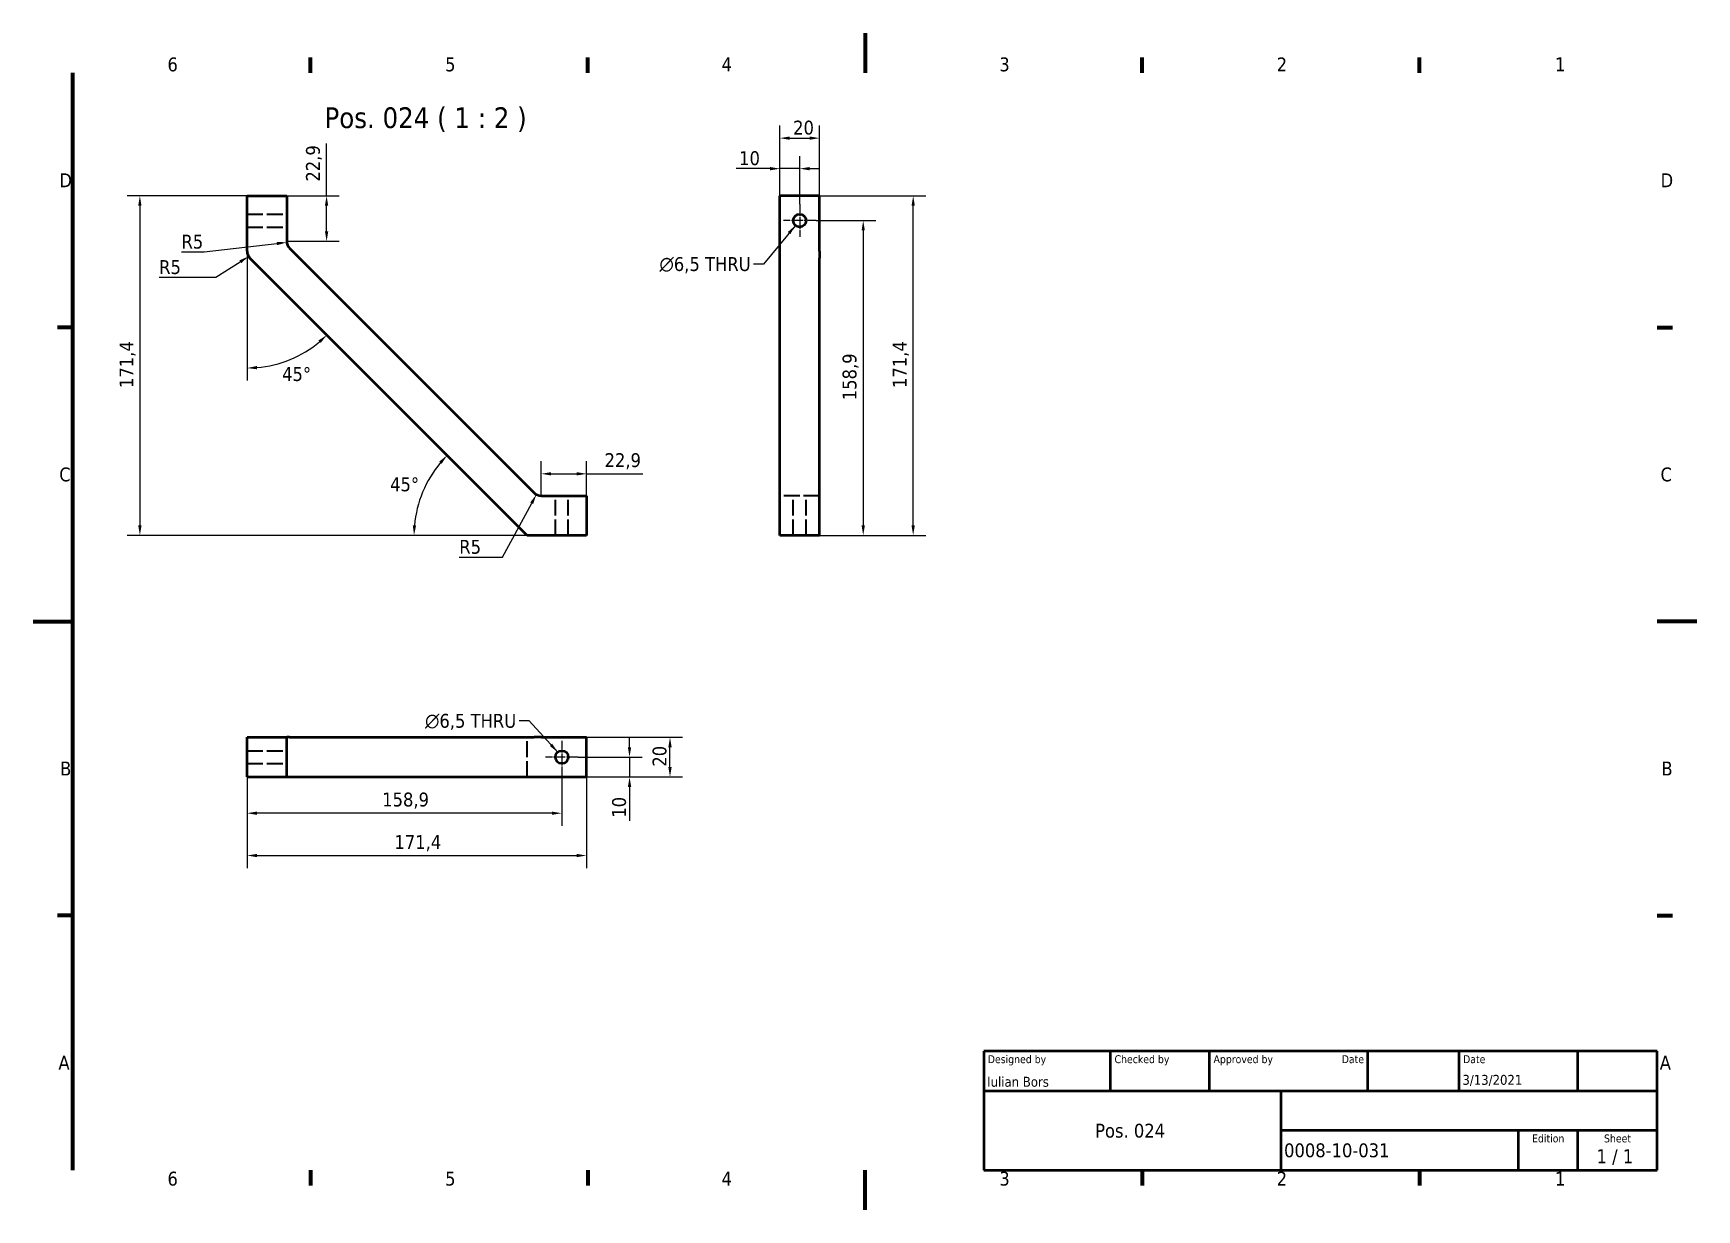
# Model space of a CAD drawing. Header units: millimetres. Extents: x 0 to 840, y 0 to 594.
import ezdxf
from ezdxf.enums import TextEntityAlignment as Align

# ---------------------------------------------------------------- set-up
doc = ezdxf.new("R2010")
doc.units = ezdxf.units.MM
doc.header["$LTSCALE"] = 2
doc.linetypes.add('CHAIN', pattern=[0.3543, 0.2362, -0.0295, 0.0591, -0.0295])
doc.linetypes.add('DASHED', pattern=[0.2068, 0.1655, -0.0413])
for name, color, linetype, lineweight in [('Border (ISO)', 7, 'Continuous', 70), ('Center Mark (ISO)', 7, 'Continuous', 25), ('Dimension (ISO)', 7, 'Continuous', 25), ('Hidden (ISO)', 7, 'DASHED', 35), ('Symbol (ISO)', 7, 'Continuous', 25), ('Title (ISO)', 7, 'Continuous', 50), ('Visible (ISO)', 7, 'Continuous', 50)]:
    doc.layers.add(name, color=color, linetype=linetype, lineweight=lineweight)
doc.styles.add('Note Text (ISO)', font='tahoma.ttf')
doc.styles.add('Text Style39', font='tahoma.ttf')
doc.styles.add('Text Style41', font='tahoma.ttf')
doc.styles.add('Text Style45', font='tahoma.ttf')
doc.dimstyles.new('Default - Method 1b (ISO)', dxfattribs={"dimscale": 2, "dimtxt": 3.5, "dimasz": 2.5, "dimexe": 3.175, "dimexo": 0, "dimgap": 0.762, "dimtad": 1, "dimtoh": 1, "dimrnd": 1e-08, "dimtxsty": 'Note Text (ISO)', "dimcen": 0.09, "dimdle": 10, "dimclrd": 256, "dimclre": 256, "dimclrt": 256, "dimazin": 2, "dimtfac": 1, "dimtmove": 0, "dimatfit": 3, "dimfxl": 0, "dimtolj": 1, "dimlwd": -1, "dimlwe": -1, "dimarcsym": 0})
doc.dimstyles.new('Default - Method 1b (ISO)$7', dxfattribs={"dimscale": 2, "dimtxt": 3.5, "dimasz": 2.5, "dimexe": 3.175, "dimexo": 0, "dimgap": 0.762, "dimtad": 1, "dimtoh": 1, "dimrnd": 1e-08, "dimtxsty": 'Note Text (ISO)', "dimcen": 0.09, "dimdle": 10, "dimclrd": 256, "dimclre": 256, "dimclrt": 256, "dimazin": 2, "dimtfac": 1, "dimtmove": 0, "dimatfit": 3, "dimfxl": 0, "dimtolj": 1, "dimlwd": -1, "dimlwe": -1, "dimarcsym": 0})

# ---------------------------------------------------------------- blocks, each defined once
blk = doc.blocks.new('Borders Default Border')
at = {"layer": 'Border (ISO)'}
for p, q in [((70, 287), (70, 290.9)), ((140, 287), (140, 290.9)), ((280, 287), (280, 290.9)), ((350, 287), (350, 290.9)), ((10, 222.75), (6.1, 222.75)), ((410, 222.75), (413.9, 222.75)), ((10, 74.25), (6.1, 74.25)), ((410, 74.25), (413.9, 74.25)), ((70, 10), (70, 6.1)), ((140, 10), (140, 6.1)), ((280, 10), (280, 6.1)), ((350, 10), (350, 6.1))]:
    blk.add_line(p, q, dxfattribs=at)
at = {"layer": 'Border (ISO)', "flags": 128}
for points in [[(210, 297), (210, 287)], [(10, 10), (10, 287)], [(0, 148.5), (10, 148.5)], [(420, 148.5), (410, 148.5)], [(210, 0), (210, 10)]]:
    blk.add_lwpolyline(points, dxfattribs=at)
at = {"layer": 'Border (ISO)', "char_height": 3.5, "attachment_point": 7, "style": 'Note Text (ISO)'}
for s, insert in [('6', (33.88, 287.33)), ('5', (103.98, 287.33)), ('4', (173.78, 287.4)), ('3', (243.91, 287.33)), ('2', (313.94, 287.4)), ('1', (384.21, 287.4)), ('D', (6.57, 258.13)), ('D', (410.87, 258.13)), ('C', (6.56, 183.81)), ('C', (410.86, 183.81)), ('B', (6.78, 109.63)), ('B', (411.08, 109.63)), ('A', (6.36, 35.38)), ('A', (410.66, 35.38)), ('6', (33.88, 6.03)), ('5', (103.98, 6.03)), ('4', (173.78, 6.1)), ('3', (243.91, 6.03)), ('2', (313.94, 6.1)), ('1', (384.21, 6.1))]:
    blk.add_mtext(s, dxfattribs=dict(at, insert=insert))
blk = doc.blocks.new('*D5')
at = {"layer": 'Defpoints', "color": 0}
for p in [(107.97, 218.52), (279.39, 218.52), (279.39, 178.83)]:
    blk.add_point(p, dxfattribs=at)
at = {"layer": 'Dimension (ISO)'}
for p, q in [((107.97, 218.52), (107.97, 172.48)), ((279.39, 218.52), (279.39, 172.48)), ((112.97, 178.83), (274.39, 178.83))]:
    blk.add_line(p, q, dxfattribs=at)
for points in [[(112.97, 179.67), (112.97, 178), (107.97, 178.83)], [(274.39, 179.67), (274.39, 178), (279.39, 178.83)]]:
    blk.add_solid(points, dxfattribs=at)
at = {"layer": 'Dimension (ISO)', "insert": (182.36, 189.12), "char_height": 7, "attachment_point": 1, "style": 'Note Text (ISO)'}
blk.add_mtext('\\A1;171,4', dxfattribs=at)
blk = doc.blocks.new('*D6')
at = {"layer": 'Defpoints', "color": 0}
for p in [(107.97, 218.52), (266.89, 220.27), (107.97, 200.2)]:
    blk.add_point(p, dxfattribs=at)
at = {"layer": 'Dimension (ISO)'}
for p, q in [((107.97, 218.52), (107.97, 193.85)), ((266.89, 220.27), (266.89, 193.85)), ((261.89, 200.2), (112.97, 200.2))]:
    blk.add_line(p, q, dxfattribs=at)
for points in [[(112.97, 201.03), (112.97, 199.37), (107.97, 200.2)], [(261.89, 201.03), (261.89, 199.37), (266.89, 200.2)]]:
    blk.add_solid(points, dxfattribs=at)
at = {"layer": 'Dimension (ISO)', "insert": (176.19, 210.62), "char_height": 7, "attachment_point": 1, "style": 'Note Text (ISO)'}
blk.add_mtext('\\A1;158,9', dxfattribs=at)
blk = doc.blocks.new('*D7')
at = {"layer": 'Defpoints', "color": 0}
for p in [(275.14, 228.52), (301.1, 228.52), (279.39, 218.52)]:
    blk.add_point(p, dxfattribs=at)
at = {"layer": 'Dimension (ISO)'}
for p, q in [((301.1, 233.52), (301.1, 238.52)), ((275.14, 228.52), (307.45, 228.52)), ((301.1, 228.52), (301.1, 218.52)), ((279.39, 218.52), (307.45, 218.52)), ((301.1, 213.52), (301.1, 196.41))]:
    blk.add_line(p, q, dxfattribs=at)
for points in [[(300.27, 233.52), (301.93, 233.52), (301.1, 228.52)], [(300.27, 213.52), (301.93, 213.52), (301.1, 218.52)]]:
    blk.add_solid(points, dxfattribs=at)
at = {"layer": 'Dimension (ISO)', "insert": (292.29, 197.93), "char_height": 7, "attachment_point": 1, "rotation": 90, "style": 'Note Text (ISO)'}
blk.add_mtext('\\A1;10', dxfattribs=at)
blk = doc.blocks.new('*D8')
at = {"layer": 'Defpoints', "color": 0}
for p in [(279.39, 238.52), (321.53, 238.52), (279.39, 218.52)]:
    blk.add_point(p, dxfattribs=at)
at = {"layer": 'Dimension (ISO)'}
for p, q in [((279.39, 238.52), (327.88, 238.52)), ((321.53, 223.52), (321.53, 233.52)), ((279.39, 218.52), (327.88, 218.52))]:
    blk.add_line(p, q, dxfattribs=at)
for points in [[(320.7, 233.52), (322.37, 233.52), (321.53, 238.52)], [(320.7, 223.52), (322.37, 223.52), (321.53, 218.52)]]:
    blk.add_solid(points, dxfattribs=at)
at = {"layer": 'Dimension (ISO)', "insert": (312.72, 223.71), "char_height": 7, "attachment_point": 1, "rotation": 90, "style": 'Note Text (ISO)'}
blk.add_mtext('\\A1;20', dxfattribs=at)
blk = doc.blocks.new('*D9')
at = {"layer": 'Defpoints', "color": 0}
for p in [(397.02, 511.92), (444.33, 511.92), (397.02, 340.5)]:
    blk.add_point(p, dxfattribs=at)
at = {"layer": 'Dimension (ISO)'}
for p, q in [((397.02, 511.92), (450.68, 511.92)), ((444.33, 345.5), (444.33, 506.92)), ((397.02, 340.5), (450.68, 340.5))]:
    blk.add_line(p, q, dxfattribs=at)
for points in [[(443.49, 506.92), (445.16, 506.92), (444.33, 511.92)], [(443.49, 345.5), (445.16, 345.5), (444.33, 340.5)]]:
    blk.add_solid(points, dxfattribs=at)
at = {"layer": 'Dimension (ISO)', "insert": (434.04, 414.89), "char_height": 7, "attachment_point": 1, "rotation": 90, "style": 'Note Text (ISO)'}
blk.add_mtext('\\A1;171,4', dxfattribs=at)
blk = doc.blocks.new('*D10')
at = {"layer": 'Defpoints', "color": 0}
for p in [(397.02, 541.05), (377.02, 480.46), (397.02, 480.46)]:
    blk.add_point(p, dxfattribs=at)
at = {"layer": 'Dimension (ISO)'}
for p, q in [((377.02, 480.46), (377.02, 547.4)), ((397.02, 480.46), (397.02, 547.4)), ((382.02, 541.05), (392.02, 541.05))]:
    blk.add_line(p, q, dxfattribs=at)
for points in [[(382.02, 541.88), (382.02, 540.22), (377.02, 541.05)], [(392.02, 541.88), (392.02, 540.22), (397.02, 541.05)]]:
    blk.add_solid(points, dxfattribs=at)
at = {"layer": 'Dimension (ISO)', "insert": (383.71, 549.87), "char_height": 7, "attachment_point": 1, "style": 'Note Text (ISO)'}
blk.add_mtext('\\A1;20', dxfattribs=at)
blk = doc.blocks.new('*D11')
at = {"layer": 'Defpoints', "color": 0}
for p in [(395.27, 499.42), (397.02, 340.5), (419.1, 340.5)]:
    blk.add_point(p, dxfattribs=at)
at = {"layer": 'Dimension (ISO)'}
for p, q in [((395.27, 499.42), (425.45, 499.42)), ((419.1, 494.42), (419.1, 345.5)), ((397.02, 340.5), (425.45, 340.5))]:
    blk.add_line(p, q, dxfattribs=at)
for points in [[(418.27, 494.42), (419.94, 494.42), (419.1, 499.42)], [(418.27, 345.5), (419.94, 345.5), (419.1, 340.5)]]:
    blk.add_solid(points, dxfattribs=at)
at = {"layer": 'Dimension (ISO)', "insert": (408.68, 408.72), "char_height": 7, "attachment_point": 1, "rotation": 90, "style": 'Note Text (ISO)'}
blk.add_mtext('\\A1;158,9', dxfattribs=at)
blk = doc.blocks.new('*D12')
at = {"layer": 'Defpoints', "color": 0}
for p in [(377.02, 525.64), (377.02, 511.92), (387.02, 507.67)]:
    blk.add_point(p, dxfattribs=at)
at = {"layer": 'Dimension (ISO)'}
for p, q in [((377.02, 511.92), (377.02, 531.99)), ((387.02, 507.67), (387.02, 531.99)), ((372.02, 525.64), (354.92, 525.64)), ((387.02, 525.64), (377.02, 525.64)), ((392.02, 525.64), (397.02, 525.64))]:
    blk.add_line(p, q, dxfattribs=at)
for points in [[(372.02, 526.48), (372.02, 524.81), (377.02, 525.64)], [(392.02, 526.48), (392.02, 524.81), (387.02, 525.64)]]:
    blk.add_solid(points, dxfattribs=at)
at = {"layer": 'Dimension (ISO)', "insert": (356.44, 534.45), "char_height": 7, "attachment_point": 1, "style": 'Note Text (ISO)'}
blk.add_mtext('\\A1;10', dxfattribs=at)
blk = doc.blocks.new('*D13')
at = {"layer": 'Defpoints', "color": 0}
for p in [(107.97, 511.92), (53.83, 340.5), (249.39, 340.5)]:
    blk.add_point(p, dxfattribs=at)
at = {"layer": 'Dimension (ISO)'}
for p, q in [((107.97, 511.92), (47.48, 511.92)), ((53.83, 506.92), (53.83, 345.5)), ((249.39, 340.5), (47.48, 340.5))]:
    blk.add_line(p, q, dxfattribs=at)
for points in [[(53, 506.92), (54.67, 506.92), (53.83, 511.92)], [(53, 345.5), (54.67, 345.5), (53.83, 340.5)]]:
    blk.add_solid(points, dxfattribs=at)
at = {"layer": 'Dimension (ISO)', "insert": (43.55, 414.89), "char_height": 7, "attachment_point": 1, "rotation": 90, "style": 'Note Text (ISO)'}
blk.add_mtext('\\A1;171,4', dxfattribs=at)
blk = doc.blocks.new('*D14')
at = {"layer": 'Defpoints', "color": 0}
for p in [(108.75, 481.31), (112.97, 483.99)]:
    blk.add_point(p, dxfattribs=at)
at = {"layer": 'Dimension (ISO)'}
for p, q in [((63.58, 470.78), (92.16, 470.78)), ((92.16, 470.78), (104.53, 478.63))]:
    blk.add_line(p, q, dxfattribs=at)
blk.add_solid([(104.08, 479.34), (104.98, 477.93), (108.75, 481.31)], dxfattribs=at)
at = {"layer": 'Dimension (ISO)', "insert": (63.58, 479.45), "char_height": 7, "attachment_point": 1, "style": 'Note Text (ISO)'}
blk.add_mtext('\\A1;R5', dxfattribs=at)
blk = doc.blocks.new('*D15')
at = {"layer": 'Defpoints', "color": 0}
for p in [(107.97, 481.92), (107.97, 481.9), (122.71, 426.9), (249.39, 340.5)]:
    blk.add_point(p, dxfattribs=at)
at = {"layer": 'Dimension (ISO)'}
blk.add_line((107.97, 481.9), (107.97, 418.61), dxfattribs=at)
blk.add_arc((107.97, 481.92), 56.96, 275.03074, 309.96926, dxfattribs=at)
for points in [[(144, 438.88), (145.13, 437.65), (148.25, 441.64)], [(113, 424.34), (112.93, 426.01), (107.97, 424.96)]]:
    blk.add_solid(points, dxfattribs=at)
at = {"layer": 'Dimension (ISO)', "insert": (125.66, 425.44), "char_height": 7, "attachment_point": 1, "style": 'Note Text (ISO)'}
blk.add_mtext('\\A1;45°', dxfattribs=at)
blk = doc.blocks.new('*D16')
at = {"layer": 'Defpoints', "color": 0}
for p in [(199.92, 369.06), (249.37, 340.5), (249.38, 340.51), (249.39, 340.5)]:
    blk.add_point(p, dxfattribs=at)
at = {"layer": 'Dimension (ISO)'}
blk.add_line((249.37, 340.5), (185.92, 340.5), dxfattribs=at)
blk.add_arc((249.39, 340.5), 57.12, 140.01655, 174.98345, dxfattribs=at)
for points in [[(205.01, 377.77), (206.24, 376.64), (209, 380.89)], [(193.32, 345.46), (191.65, 345.53), (192.27, 340.5)]]:
    blk.add_solid(points, dxfattribs=at)
at = {"layer": 'Dimension (ISO)', "insert": (180.19, 369.76), "char_height": 7, "attachment_point": 1, "style": 'Note Text (ISO)'}
blk.add_mtext('\\A1;45°', dxfattribs=at)
blk = doc.blocks.new('*D17')
at = {"layer": 'Defpoints', "color": 0}
for p in [(279.39, 371.56), (256.46, 360.5), (279.39, 360.5)]:
    blk.add_point(p, dxfattribs=at)
at = {"layer": 'Dimension (ISO)'}
for p, q in [((256.46, 360.5), (256.46, 377.91)), ((261.46, 371.56), (274.39, 371.56)), ((279.39, 360.5), (279.39, 377.91)), ((279.39, 371.56), (307.77, 371.56))]:
    blk.add_line(p, q, dxfattribs=at)
for points in [[(261.46, 372.39), (261.46, 370.73), (256.46, 371.56)], [(274.39, 372.39), (274.39, 370.73), (279.39, 371.56)]]:
    blk.add_solid(points, dxfattribs=at)
at = {"layer": 'Dimension (ISO)', "insert": (288.47, 381.97), "char_height": 7, "attachment_point": 1, "style": 'Note Text (ISO)'}
blk.add_mtext('\\A1;22,9', dxfattribs=at)
blk = doc.blocks.new('*D18')
at = {"layer": 'Defpoints', "color": 0}
for p in [(256.46, 365.5), (254.07, 361.11)]:
    blk.add_point(p, dxfattribs=at)
at = {"layer": 'Dimension (ISO)'}
for p, q in [((236.87, 329.54), (251.68, 356.72)), ((215.12, 329.54), (236.87, 329.54))]:
    blk.add_line(p, q, dxfattribs=at)
blk.add_solid([(250.95, 357.12), (252.41, 356.32), (254.07, 361.11)], dxfattribs=at)
at = {"layer": 'Dimension (ISO)', "insert": (215.12, 338.21), "char_height": 7, "attachment_point": 1, "style": 'Note Text (ISO)'}
blk.add_mtext('\\A1;R5', dxfattribs=at)
blk = doc.blocks.new('*D19')
at = {"layer": 'Defpoints', "color": 0}
for p in [(128, 488.42), (132.97, 488.99)]:
    blk.add_point(p, dxfattribs=at)
at = {"layer": 'Dimension (ISO)'}
for p, q in [((86.38, 483.62), (123.04, 487.85)), ((74.84, 483.62), (86.38, 483.62))]:
    blk.add_line(p, q, dxfattribs=at)
blk.add_solid([(122.94, 488.68), (123.13, 487.02), (128, 488.42)], dxfattribs=at)
at = {"layer": 'Dimension (ISO)', "insert": (74.84, 492.29), "char_height": 7, "attachment_point": 1, "style": 'Note Text (ISO)'}
blk.add_mtext('\\A1;R5', dxfattribs=at)
blk = doc.blocks.new('*D20')
at = {"layer": 'Defpoints', "color": 0}
for p in [(127.97, 511.92), (127.97, 488.99), (148.13, 488.99)]:
    blk.add_point(p, dxfattribs=at)
at = {"layer": 'Dimension (ISO)'}
for p, q in [((148.13, 511.92), (148.13, 538.4)), ((127.97, 511.92), (154.48, 511.92)), ((148.13, 493.99), (148.13, 506.92)), ((127.97, 488.99), (154.48, 488.99))]:
    blk.add_line(p, q, dxfattribs=at)
for points in [[(147.29, 506.92), (148.96, 506.92), (148.13, 511.92)], [(147.29, 493.99), (148.96, 493.99), (148.13, 488.99)]]:
    blk.add_solid(points, dxfattribs=at)
at = {"layer": 'Dimension (ISO)', "insert": (137.72, 519.11), "char_height": 7, "attachment_point": 1, "rotation": 90, "style": 'Note Text (ISO)'}
blk.add_mtext('\\A1;22,9', dxfattribs=at)
blk = doc.blocks.new('Title Blocks I.A.B')
at = {"layer": 'Title (ISO)'}
for p, q in [((270.07, 130), (100.07, 130)), ((100.07, 130), (100.07, 100)), ((132.07, 120), (132.07, 130)), ((157.07, 120), (157.07, 130)), ((197.07, 120), (197.07, 130)), ((220.07, 120), (220.07, 130)), ((250.07, 120), (250.07, 130)), ((270.07, 100), (270.07, 130)), ((100.07, 120), (270.07, 120)), ((175.07, 120), (175.07, 100)), ((270.07, 110), (175.07, 110)), ((235.07, 100), (235.07, 110)), ((250.07, 100), (250.07, 110)), ((100.07, 100), (270.07, 100))]:
    blk.add_line(p, q, dxfattribs=at)
at = {"layer": 'Title (ISO)', "style": 'Text Style41'}
for s, p in [('Designed by', (101.07, 129)), ('Checked by', (133.07, 129)), ('Approved by', (158.07, 129)), ('Date', (221.07, 129))]:
    blk.add_text(s, height=2, dxfattribs=at).set_placement(p, align=Align.TOP_LEFT)
blk.add_text('Date', height=2, dxfattribs=at).set_placement((196.07, 129), align=Align.TOP_RIGHT)
for s, p in [('Edition', (242.57, 109)), ('Sheet', (260.07, 109))]:
    blk.add_text(s, height=2, dxfattribs=at).set_placement(p, align=Align.TOP_CENTER)
at = {"layer": 'Title (ISO)', "style": 'Note Text (ISO)'}
blk.add_text('1 / 1 ', height=3.5, dxfattribs=at).set_placement((260.07, 103.5), align=Align.MIDDLE_CENTER)
at = {"layer": 'Title (ISO)'}
for tag, p, height, style in [('AUTHOR_001', (100.92, 121.05), 2.5, 'Text Style39'), ('CREATION_DATE_001', (220.91, 121.54), 2.5, 'Text Style39'), ('COMPANY_001', (128.17, 108.21), 3.5, 'Note Text (ISO)'), ('PART_NUMBER_001', (175.88, 103.25), 3.5, 'Note Text (ISO)')]:
    blk.add_attdef(tag, p, '', height=height, dxfattribs=dict(at, style=style))
at = {"layer": 'Title (ISO)', "style": 'Text Style39'}
for tag, p in [('CHECKED_BY', (133.07, 121)), ('ENG_APPROVED_BY', (158.07, 121))]:
    blk.add_attdef(tag, text='', height=2.5, dxfattribs=at).set_placement(p, align=Align.BOTTOM_LEFT)
blk.add_attdef('ENG_APPROVAL_DATE', text='', height=2.5, dxfattribs=at).set_placement((196.07, 121), align=Align.BOTTOM_RIGHT)
at = {"layer": 'Title (ISO)', "style": 'Note Text (ISO)'}
for tag, p in [('TITLE', (222.57, 115)), ('REVISION_NUMBER', (242.57, 103.5))]:
    blk.add_attdef(tag, text='', height=3.5, dxfattribs=at).set_placement(p, align=Align.MIDDLE_CENTER)

msp = doc.modelspace()

# ---------------------------------------------------------------- linework, layer by layer
at = {"layer": 'Center Mark (ISO)', "linetype": 'CHAIN', "ltscale": 9.167361}
for p, q in [((387.0242, 507.672), (387.0242, 491.172)), ((395.2742, 499.422), (378.7742, 499.422)), ((266.8929, 236.7679), (266.8929, 220.2679)), ((275.1429, 228.5179), (258.6429, 228.5179))]:
    msp.add_line(p, q, dxfattribs=at)
at = {"layer": 'Hidden (ISO)', "ltscale": 24.17795}
for p, q in [((107.9715, 502.672), (127.9715, 502.672)), ((107.9715, 496.172), (127.9715, 496.172)), ((263.6429, 340.5006), (263.6429, 360.5006)), ((270.1429, 340.5006), (270.1429, 360.5006)), ((397.0242, 360.5006), (377.0242, 360.5006)), ((383.7742, 340.5006), (383.7742, 360.5006)), ((390.2742, 340.5006), (390.2742, 360.5006)), ((249.3929, 218.5179), (249.3929, 238.5179)), ((107.9715, 231.7679), (127.9715, 231.7679)), ((107.9715, 225.2679), (127.9715, 225.2679))]:
    msp.add_line(p, q, dxfattribs=at)
at = {"layer": 'Visible (ISO)'}
for p, q in [((107.9715, 511.922), (127.9715, 511.922)), ((107.9715, 483.9931), (107.9715, 511.922)), ((127.9715, 511.922), (127.9715, 488.9931)), ((397.0242, 511.922), (377.0242, 511.922)), ((377.0242, 483.9931), (377.0242, 511.922)), ((397.0242, 483.9931), (397.0242, 511.922)), ((249.3929, 340.5006), (109.436, 480.4575)), ((129.436, 485.4575), (252.9284, 361.9651)), ((377.0242, 480.4575), (377.0242, 483.9931)), ((377.0242, 340.5006), (377.0242, 480.4575)), ((397.0242, 483.9931), (397.0242, 480.4575)), ((397.0242, 340.5006), (397.0242, 480.4575)), ((256.464, 360.5006), (279.3929, 360.5006)), ((279.3929, 360.5006), (279.3929, 340.5006)), ((279.3929, 340.5006), (249.3929, 340.5006)), ((397.0242, 340.5006), (377.0242, 340.5006)), ((107.9715, 238.5179), (127.9715, 238.5179)), ((107.9715, 218.5179), (107.9715, 238.5179)), ((129.436, 238.5179), (127.9715, 238.5179)), ((127.9715, 218.5179), (127.9715, 238.5179)), ((129.436, 238.5179), (252.9284, 238.5179)), ((256.464, 238.5179), (252.9284, 238.5179)), ((256.464, 238.5179), (279.3929, 238.5179)), ((279.3929, 218.5179), (279.3929, 238.5179)), ((107.9715, 218.5179), (127.9715, 218.5179)), ((127.9715, 218.5179), (129.436, 218.5179)), ((129.436, 218.5179), (252.9284, 218.5179)), ((252.9284, 218.5179), (256.464, 218.5179)), ((256.464, 218.5179), (279.3929, 218.5179))]:
    msp.add_line(p, q, dxfattribs=at)
for centre in [(387.0242, 499.422), (266.8929, 228.5179)]:
    msp.add_circle(centre, 3.25, dxfattribs=at)
for centre, start, end in [((132.9715, 488.9931), 180, 225), ((112.9715, 483.9931), 180, 225), ((256.464, 365.5006), 225, 270)]:
    msp.add_arc(centre, 5, start, end, dxfattribs=at)

# ---------------------------------------------------------------- block references
at = {"xscale": 2, "yscale": 2, "zscale": 2}
msp.add_blockref('Borders Default Border', (0, 0), dxfattribs=at)
msp.add_blockref('Title Blocks I.A.B', (279.8572, -180), dxfattribs=at).add_auto_attribs({'PART_NUMBER_001': '0008-10-031', 'COMPANY_001': 'Pos. 024', 'AUTHOR_001': 'Iulian Bors', 'CREATION_DATE_001': '3/13/2021'})

# ---------------------------------------------------------------- texts
at = {"layer": 'Symbol (ISO)', "insert": (147.0673, 544.2315), "char_height": 10.48, "attachment_point": 7, "style": 'Text Style45'}
msp.add_mtext('Pos. 024 ( 1 : 2 )', dxfattribs=at)
at = {"layer": 'Symbol (ISO)', "char_height": 7, "width": 49.168528, "attachment_point": 3, "line_spacing_factor": 0.6125, "style": 'Note Text (ISO)'}
for insert in [(362.2554, 480.98), (243.8792, 250.3575)]:
    msp.add_mtext('\\fAIGDT|b0|i0;\\H7.0000;n\\fTahoma|b0|i0;\\H7.0000;6,5 THRU', dxfattribs=dict(at, insert=insert))

# ---------------------------------------------------------------- dimensions: what is measured, and where the dimension line sits
at = {"layer": 'Dimension (ISO)'}
for base, p1, p2, override, picture, middle in [((397.0242, 541.0516), (377.0242, 480.4575), (397.0242, 480.4575), {"dimgap": 0.762, "dimtoh": 0, "dimdec": 2, "dimtol": 0, "dimlim": 0, "dimtp": 0, "dimtm": 0, "dimtdec": 2, "dimtofl": 0, "dimatfit": 1}, '*D10', (388.5192, 541.0516)), ((279.3929, 178.833), (107.9715, 218.5179), (279.3929, 218.5179), {"dimgap": 0.762, "dimtoh": 0, "dimdec": 1, "dimtol": 0, "dimlim": 0, "dimtp": 0, "dimtm": 0, "dimtdec": 2, "dimtofl": 0, "dimatfit": 1}, '*D5', (193.6822, 178.833))]:
    dim = msp.add_linear_dim(base=base, p1=p1, p2=p2, dimstyle='Default - Method 1b (ISO)', override=override, dxfattribs=at)
    dim.commit()
    dim.dimension.update_dxf_attribs({"geometry": picture, "text_midpoint": middle, "dimtype": 160})
for base, p1, p2, angle, override, picture, middle in [((148.128, 488.9931), (127.9715, 511.922), (127.9715, 488.9931), 90, {"dimgap": 0.762, "dimtoh": 0, "dimdec": 1, "dimtol": 0, "dimlim": 0, "dimtp": 0, "dimtm": 0, "dimtdec": 2, "dimtofl": 0, "dimatfit": 2}, '*D20', (148.128, 527.9924)), ((377.0242, 525.6421), (387.0242, 507.672), (377.0242, 511.922), 180, {"dimgap": 0.762, "dimtoh": 0, "dimdec": 2, "dimtol": 0, "dimlim": 0, "dimtp": 0, "dimtm": 0, "dimtdec": 2, "dimtofl": 1, "dimatfit": 1}, '*D12', (360.9706, 525.6421)), ((53.8322, 340.5006), (107.9715, 511.922), (249.3929, 340.5006), 270, {"dimgap": 0.762, "dimtoh": 0, "dimdec": 1, "dimtol": 0, "dimlim": 0, "dimtp": 0, "dimtm": 0, "dimtdec": 2, "dimtofl": 0, "dimatfit": 1}, '*D13', (53.8322, 426.2113)), ((444.3279, 511.922), (397.0242, 340.5006), (397.0242, 511.922), 90, {"dimgap": 0.762, "dimtoh": 0, "dimdec": 1, "dimtol": 0, "dimlim": 0, "dimtp": 0, "dimtm": 0, "dimtdec": 2, "dimtofl": 0, "dimatfit": 1}, '*D9', (444.3279, 426.2113)), ((419.102, 340.5006), (395.2742, 499.422), (397.0242, 340.5006), 90, {"dimgap": 0.762, "dimtoh": 0, "dimdec": 1, "dimtol": 0, "dimlim": 0, "dimtp": 0, "dimtm": 0, "dimtdec": 2, "dimtofl": 0, "dimatfit": 1}, '*D11', (419.102, 419.9613)), ((279.3929, 371.5601), (256.464, 360.5006), (279.3929, 360.5006), 180, {"dimgap": 0.762, "dimtoh": 0, "dimdec": 1, "dimtol": 0, "dimlim": 0, "dimtp": 0, "dimtm": 0, "dimtdec": 2, "dimtofl": 0, "dimatfit": 2}, '*D17', (297.3571, 371.5601)), ((301.0991, 228.5179), (279.3929, 218.5179), (275.1429, 228.5179), 270, {"dimgap": 0.762, "dimtoh": 0, "dimdec": 2, "dimtol": 0, "dimlim": 0, "dimtp": 0, "dimtm": 0, "dimtdec": 2, "dimtofl": 1, "dimatfit": 1}, '*D7', (301.0991, 202.4643)), ((321.5322, 238.5179), (279.3929, 218.5179), (279.3929, 238.5179), 270, {"dimgap": 0.762, "dimtoh": 0, "dimdec": 2, "dimtol": 0, "dimlim": 0, "dimtp": 0, "dimtm": 0, "dimtdec": 2, "dimtofl": 0, "dimatfit": 1}, '*D8', (321.5322, 228.5179)), ((107.9715, 200.1985), (266.8929, 220.2679), (107.9715, 218.5179), 180, {"dimgap": 0.762, "dimtoh": 0, "dimdec": 1, "dimtol": 0, "dimlim": 0, "dimtp": 0, "dimtm": 0, "dimtdec": 2, "dimtofl": 0, "dimatfit": 1}, '*D6', (187.4322, 200.1985))]:
    dim = msp.add_linear_dim(base=base, p1=p1, p2=p2, angle=angle, dimstyle='Default - Method 1b (ISO)', override=override, dxfattribs=at)
    dim.commit()
    dim.dimension.update_dxf_attribs({"geometry": picture, "text_midpoint": middle, "dimtype": 160})
for center, mpoint, picture, middle in [((132.9715, 488.9931), (128.0044, 488.4205), '*D19', (86.3782, 483.6225)), ((112.9715, 483.9931), (108.7504, 481.3132), '*D14', (68.5907, 470.7793)), ((256.464, 365.5006), (254.0716, 361.1101), '*D18', (220.1249, 329.5414))]:
    dim = msp.add_radius_dim(center=center, mpoint=mpoint, dimstyle='Default - Method 1b (ISO)', override={"dimgap": 0.762, "dimtih": 1, "dimdec": 2, "dimlfac": 1, "dimcen": 0, "dimtol": 0, "dimlim": 0, "dimtp": 0, "dimtm": 0, "dimtdec": 2, "dimtofl": 0}, dxfattribs=at)
    dim.commit()
    dim.dimension.update_dxf_attribs({"geometry": picture, "text_midpoint": middle, "dimtype": 164})
for base, center, p1, p2, override, picture, middle in [((122.7149, 426.899), (107.9715, 481.922), (107.9715, 481.902), (249.3929, 340.5006), {"dimgap": 0.762, "dimtad": 2, "dimtih": 1, "dimse2": 1, "dimadec": 2, "dimtol": 0, "dimlim": 0, "dimtp": 0, "dimtm": 0, "dimtdec": 2}, '*D15', (129.7707, 429.2941)), ((199.92124, 369.06312), (249.392898, 340.500645), (249.378756, 340.514787), (249.372898, 340.500645), {"dimgap": 0.762, "dimtad": 3, "dimtih": 1, "dimse1": 1, "dimadec": 2, "dimtol": 0, "dimlim": 0, "dimtp": 0, "dimtm": 0, "dimtdec": 2}, '*D16', (196.616326, 362.361417))]:
    dim = msp.add_angular_dim_3p(base=base, center=center, p1=p1, p2=p2, dimstyle='Default - Method 1b (ISO)', override=override, dxfattribs=at)
    dim.commit()
    dim.dimension.update_dxf_attribs({"geometry": picture, "text_midpoint": middle, "dimtype": 165})

# ---------------------------------------------------------------- leaders
at = {"layer": 'Symbol (ISO)', "annotation_type": 0, "has_hookline": 1, "hookline_direction": 1, "text_width": 47.7841}
for points in [[(384.8605, 496.9969), (368.7794, 477.48), (363.7794, 477.48)], [(264.8151, 231.0169), (250.4032, 246.8575), (245.4032, 246.8575)]]:
    msp.add_leader(points, dimstyle='Default - Method 1b (ISO)$7', override={"dimtad": 0}, dxfattribs=at)

doc.saveas('drawing.dxf')
